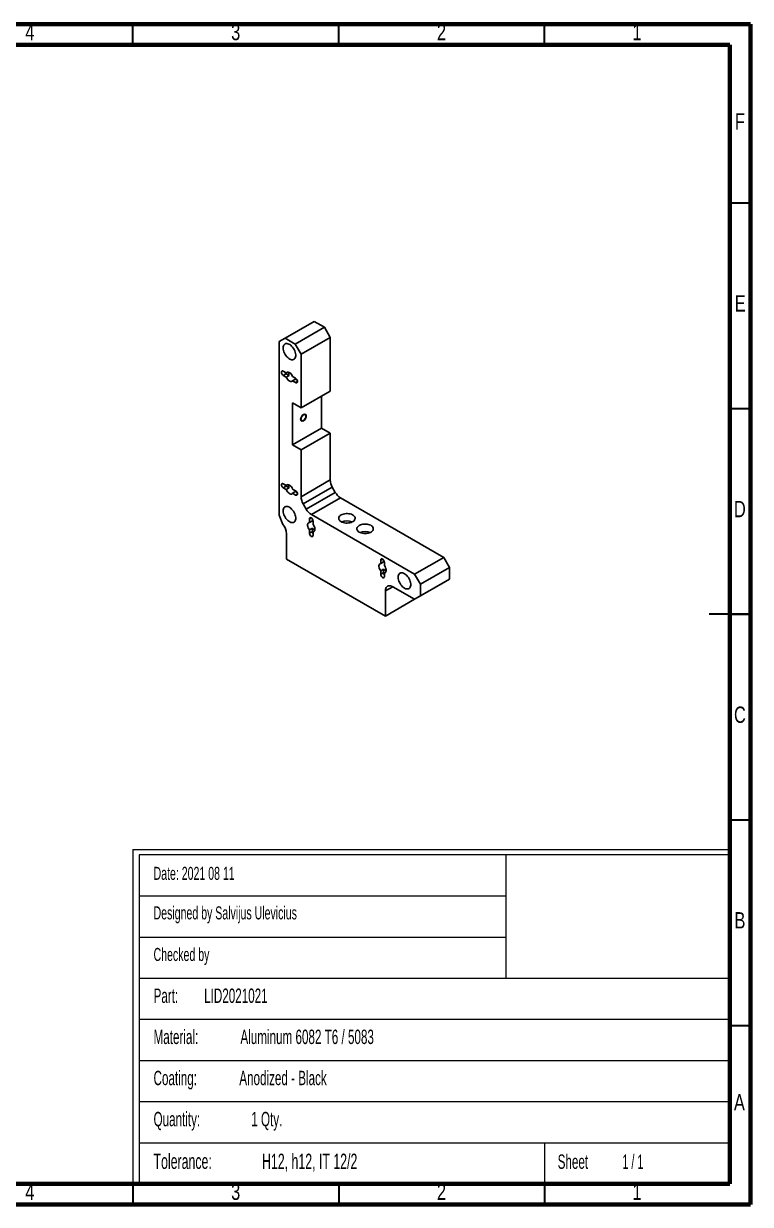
# Model space of a CAD drawing. Header units: millimetres. Extents: x 15 to 415, y 5 to 292.
# Drawn here: x 238.4 to 415, y 5 to 292.1 of the extents above; entities that cross this region are included whole.
import ezdxf

# ---------------------------------------------------------------- set-up
doc = ezdxf.new("R2010")
doc.units = ezdxf.units.MM
doc.styles.add('SLDTEXTSTYLE0', font='TXT', dxfattribs={"width": 0.605})
doc.styles.add('SLDTEXTSTYLE1', font='TXT', dxfattribs={"width": 0.563})
doc.styles.add('SLDTEXTSTYLE2', font='TXT', dxfattribs={"width": 0.75})

# ---------------------------------------------------------------- blocks, each defined once
blk = doc.blocks.new('SW_NOTE_0')
at = {"color": 0, "linetype": 'Continuous', "lineweight": 0, "attachment_point": 1, "style": 'SLDTEXTSTYLE0'}
for s, insert, char_height in [('Tolerance:', (0, 4.77), 3.704), ('H12, h12, IT 12/2', (26.36, 4.77), 3.7042)]:
    blk.add_mtext(s, dxfattribs=dict(at, insert=insert, char_height=char_height))
blk = doc.blocks.new('SW_NOTE_0_1')
at = {"color": 0, "linetype": 'Continuous', "lineweight": 0, "char_height": 3.5, "attachment_point": 1}
for s, insert, style in [('Sheet', (0, 4.51), 'SLDTEXTSTYLE0'), ('1 / 1', (15.72, 4.51), 'SLDTEXTSTYLE1')]:
    blk.add_mtext(s, dxfattribs=dict(at, insert=insert, style=style))
blk = doc.blocks.new('SW_NOTE_0_2')
at = {"color": 0, "linetype": 'Continuous', "lineweight": 0, "char_height": 3.5, "attachment_point": 1, "style": 'SLDTEXTSTYLE0'}
for s, insert in [('Quantity:', (0, 4.51)), ('1 Qty.', (23.74, 4.51))]:
    blk.add_mtext(s, dxfattribs=dict(at, insert=insert))
blk = doc.blocks.new('SW_NOTE_0_3')
at = {"color": 0, "linetype": 'Continuous', "lineweight": 0, "char_height": 3.5, "attachment_point": 1, "style": 'SLDTEXTSTYLE0'}
for s, insert in [('Coating:', (0, 4.51)), ('Anodized - Black', (20.83, 4.51))]:
    blk.add_mtext(s, dxfattribs=dict(at, insert=insert))
blk = doc.blocks.new('SW_NOTE_0_4')
at = {"color": 0, "linetype": 'Continuous', "lineweight": 0, "char_height": 3.5, "attachment_point": 1, "style": 'SLDTEXTSTYLE0'}
for s, insert in [('Material:', (0, 4.51)), ('Aluminum 6082 T6 / 5083', (21.11, 4.51))]:
    blk.add_mtext(s, dxfattribs=dict(at, insert=insert))
blk = doc.blocks.new('SW_NOTE_0_5')
at = {"color": 0, "linetype": 'Continuous', "lineweight": 0, "char_height": 3.5, "attachment_point": 1, "style": 'SLDTEXTSTYLE0'}
for s, insert in [('Part:', (0, 4.51)), ('LID2021021', (12.29, 4.51))]:
    blk.add_mtext(s, dxfattribs=dict(at, insert=insert))

msp = doc.modelspace()

# ---------------------------------------------------------------- linework, layer by layer
at = {"color": 7, "linetype": 'Continuous', "lineweight": 70}
for p, q in [((15, 292), (415, 292)), ((415, 292), (415, 5)), ((20, 287), (410, 287)), ((410, 287), (410, 10)), ((410, 10), (20, 10)), ((415, 5), (15, 5))]:
    msp.add_line(p, q, dxfattribs=at)
at = {"color": 7, "linetype": 'Continuous', "lineweight": 35}
for p, q in [((265, 287), (265, 292)), ((315, 287), (315, 292)), ((365, 287), (365, 292)), ((410, 248.5), (415, 248.5)), ((410, 198.5), (415, 198.5)), ((415.001, 148.5), (404.999, 148.5)), ((410, 148.5), (415, 148.5)), ((410, 98.5), (415, 98.5)), ((410, 48.5), (415, 48.5)), ((265, 10), (265, 5)), ((315, 10), (315, 5)), ((365, 10), (365, 5))]:
    msp.add_line(p, q, dxfattribs=at)
at = {"color": 7, "linetype": 'Continuous', "lineweight": 25}
for p, q in [((309.0229, 219.6972), (301.9518, 215.6152)), ((304.4267, 214.1865), (311.4977, 218.2685)), ((311.4977, 218.2685), (309.0229, 219.6972)), ((311.4977, 218.2685), (312.912, 215.819)), ((301.9518, 215.6152), (300.5376, 214.7985)), ((301.9518, 215.6152), (304.4267, 214.1865)), ((312.912, 215.819), (305.8409, 211.737)), ((312.912, 215.819), (312.912, 202.7544)), ((300.5376, 214.7985), (300.5376, 172.608)), ((305.8409, 211.737), (304.4267, 214.1865)), ((305.8409, 211.737), (305.8409, 198.6723)), ((302.247, 207.1773), (301.5099, 207.6028)), ((302.217, 206.9904), (301.5099, 206.5822)), ((302.217, 206.9904), (302.9541, 206.5648)), ((302.247, 207.1773), (302.5706, 207.3641)), ((301.5099, 206.5822), (302.247, 206.1566)), ((302.9541, 206.5648), (302.247, 206.1566)), ((304.5151, 205.868), (303.7779, 206.2935)), ((303.7779, 205.2728), (304.485, 205.681)), ((303.7779, 205.2728), (304.5151, 204.8473)), ((304.485, 205.681), (304.8687, 205.4596)), ((312.912, 202.7544), (305.8409, 198.6723)), ((310.826, 193.7518), (310.826, 201.5502)), ((303.7549, 199.8765), (305.8409, 198.6723)), ((303.7549, 199.8765), (303.7549, 189.6698)), ((303.7549, 189.6698), (310.826, 193.7518)), ((305.8409, 188.4656), (312.912, 192.5476)), ((310.826, 193.7518), (312.912, 192.5476)), ((312.912, 192.5476), (312.912, 181.1451)), ((303.7549, 189.6698), (305.8409, 188.4656)), ((305.8409, 188.4656), (305.8409, 177.063)), ((305.8409, 177.063), (312.912, 181.1451)), ((302.247, 179.8232), (301.5099, 180.2487)), ((302.217, 179.6363), (301.5099, 179.228)), ((301.5099, 179.228), (302.247, 178.8025)), ((302.217, 179.6363), (302.9541, 179.2107)), ((302.247, 179.8232), (302.5706, 180.01)), ((302.9541, 179.2107), (302.247, 178.8025)), ((304.5151, 178.5139), (303.7779, 178.9394)), ((303.7779, 177.9187), (304.485, 178.3269)), ((304.485, 178.3269), (304.8687, 178.1054)), ((313.4297, 179.4027), (306.3587, 175.3207)), ((307.0909, 174.0524), (314.162, 178.1344)), ((313.4297, 179.4027), (314.162, 178.1344)), ((303.7779, 177.9187), (304.5151, 177.4932)), ((307.0909, 174.0524), (306.3587, 175.3207)), ((315.412, 176.8149), (308.3409, 172.7329)), ((340.4891, 162.3382), (315.412, 176.8149)), ((300.5376, 172.608), (301.4215, 170.3298)), ((308.3409, 172.7329), (333.4181, 158.2562)), ((307.8738, 171.6756), (307.8738, 170.8244)), ((308.5809, 171.2326), (307.8738, 170.8244)), ((307.8738, 169.0566), (308.5809, 169.4648)), ((308.5809, 171.6757), (308.5809, 171.2326)), ((308.5809, 169.4648), (308.5809, 168.6135)), ((308.7577, 170.3142), (308.7577, 171.1654)), ((302.3054, 161.9277), (302.3054, 168.0517)), ((307.8738, 169.0566), (307.8738, 168.2053)), ((308.5809, 168.6135), (307.8738, 168.2053)), ((309.0812, 168.733), (308.7577, 168.5463)), ((308.7577, 167.6951), (308.7577, 168.5463)), ((326.347, 148.0487), (302.3054, 161.9277)), ((325.1979, 161.6746), (325.1979, 160.8234)), ((325.905, 161.2316), (325.1979, 160.8234)), ((325.905, 161.6747), (325.905, 161.2316)), ((326.0818, 160.3132), (326.0818, 161.1644)), ((333.4181, 158.2562), (340.4891, 162.3382)), ((340.4891, 162.3382), (341.9033, 159.8887)), ((325.1979, 159.0556), (325.905, 159.4638)), ((325.1979, 159.0556), (325.1979, 158.2043)), ((325.905, 158.6125), (325.1979, 158.2043)), ((325.905, 159.4638), (325.905, 158.6125)), ((326.4053, 158.732), (326.0818, 158.5453)), ((326.0818, 157.6941), (326.0818, 158.5453)), ((334.8323, 155.8067), (333.4181, 158.2562)), ((341.9033, 159.8887), (334.8323, 155.8067)), ((341.9033, 157.0308), (341.9033, 159.8887)), ((328.1148, 155.1936), (333.4181, 152.1321)), ((340.4891, 156.2141), (333.4181, 152.1321)), ((334.8323, 152.9488), (341.9033, 157.0308)), ((334.8323, 155.8067), (334.8323, 152.9488)), ((341.9033, 157.0308), (340.4891, 156.2141)), ((326.347, 148.0487), (326.347, 154.1728)), ((333.4181, 152.1321), (334.8323, 152.9488)), ((333.4181, 152.1308), (326.347, 148.0487)), ((333.4181, 152.1308), (333.4181, 152.1321))]:
    msp.add_line(p, q, dxfattribs=at)
at = {"color": 8, "linetype": 'Continuous', "lineweight": 25}
for p, q in [((304.957, 205.1024), (304.5151, 204.8473)), ((304.957, 177.7483), (304.5151, 177.4932)), ((308.3158, 171.9308), (307.8738, 171.6756)), ((325.64, 161.9298), (325.1979, 161.6746)), ((328.115, 155.1935), (326.347, 154.1728))]:
    msp.add_line(p, q, dxfattribs=at)
at = {"color": 7, "linetype": 'Continuous', "lineweight": 18}
for p, q in [((265, 91.3102), (265, 9.8102)), ((265, 91.3102), (410, 91.3102)), ((410, 90), (266.5, 90)), ((266.5, 90), (266.5, 10)), ((355.6019, 90), (355.6019, 60)), ((266.5, 80), (355.6019, 80)), ((266.5, 70), (355.6019, 70)), ((266.5, 60), (410, 60)), ((266.5, 60), (410, 60)), ((266.5, 50), (410, 50)), ((266.5, 40), (410, 40)), ((266.5, 30), (410, 30)), ((266.5, 20), (410, 20)), ((365, 20), (365, 10))]:
    msp.add_line(p, q, dxfattribs=at)
at = {"color": 7, "linetype": 'Continuous', "lineweight": 25, "flags": 128}
for points in [[(301.4816, 213.2329), (301.5014, 213.505), (301.5604, 213.7472), (301.6569, 213.9532), (301.7886, 214.1176), (301.952, 214.2363), (302.1428, 214.306), (302.3562, 214.3251), (302.5865, 214.293), (302.8279, 214.2106), (303.0741, 214.0799), (303.3187, 213.9044), (303.5553, 213.6887), (303.7779, 213.4382), (303.9807, 213.1596), (304.1583, 212.8599), (304.3064, 212.547), (304.4208, 212.229), (304.4989, 211.9141), (304.5384, 211.6105), (304.5384, 211.326), (304.4989, 211.068), (304.4208, 210.8432), (304.3064, 210.6573), (304.1583, 210.5153), (303.9807, 210.4208), (303.7779, 210.3763), (303.5553, 210.3828), (303.3187, 210.4403), (303.0741, 210.5472), (302.8279, 210.7007), (302.5865, 210.897), (302.3562, 211.1309), (302.1428, 211.3963), (301.952, 211.6864), (301.7886, 211.9936), (301.6569, 212.3101), (301.5604, 212.6276), (301.5014, 212.9379), (301.4816, 213.2329)], [(301.5099, 207.6028), (301.3733, 207.6567), (301.2501, 207.6553), (301.1523, 207.5989), (301.0895, 207.4928), (301.0679, 207.3476), (301.0895, 207.1774), (301.1523, 206.9989), (301.2501, 206.8296), (301.3733, 206.686), (301.5099, 206.5822)], [(302.247, 207.1773), (302.3695, 207.2966), (302.5268, 207.3582), (302.7102, 207.3587), (302.9098, 207.2981), (303.1151, 207.1796), (303.3148, 207.0097), (303.4982, 206.7974), (303.6554, 206.5544), (303.7779, 206.2935)], [(303.7779, 205.2728), (303.6554, 205.1535), (303.4982, 205.0919), (303.3148, 205.0914), (303.1151, 205.1521), (302.9098, 205.2705), (302.7102, 205.4405), (302.5268, 205.6527), (302.3695, 205.8958), (302.247, 206.1566)], [(304.562, 205.838), (304.5362, 205.7713), (304.485, 205.681)], [(304.5151, 204.8473), (304.6516, 204.7934), (304.7748, 204.7948), (304.8726, 204.8513), (304.9354, 204.9573), (304.957, 205.1025), (304.9354, 205.2727), (304.8726, 205.4512), (304.7748, 205.6205), (304.6516, 205.7642), (304.5151, 205.868)], [(306.9899, 196.6407), (306.9701, 196.8036), (306.9118, 196.9324), (306.8191, 197.0184), (306.6983, 197.0557), (306.5576, 197.0418), (306.4066, 196.9776), (306.2556, 196.8675), (306.1149, 196.7189), (305.9941, 196.5421), (305.9014, 196.3491), (305.8431, 196.153), (305.8232, 195.9672), (305.8431, 195.8043), (305.9014, 195.6754), (305.9941, 195.5894), (306.1149, 195.5521), (306.2556, 195.5661), (306.4066, 195.6303), (306.5576, 195.7404), (306.6983, 195.8889), (306.8191, 196.0657), (306.9118, 196.2587), (306.9701, 196.4549), (306.9899, 196.6407)], [(301.5099, 180.2487), (301.3733, 180.3026), (301.2501, 180.3012), (301.1523, 180.2448), (301.0895, 180.1387), (301.0679, 179.9935), (301.0895, 179.8233), (301.1523, 179.6448), (301.2501, 179.4755), (301.3733, 179.3319), (301.5099, 179.228)], [(302.247, 179.8232), (302.3695, 179.9425), (302.5268, 180.0041), (302.7102, 180.0046), (302.9098, 179.944), (303.1151, 179.8255), (303.3148, 179.6556), (303.4982, 179.4433), (303.6554, 179.2002), (303.7779, 178.9394)], [(303.7779, 177.9187), (303.6554, 177.7994), (303.4982, 177.7378), (303.3148, 177.7373), (303.1151, 177.7979), (302.9098, 177.9164), (302.7102, 178.0863), (302.5268, 178.2986), (302.3695, 178.5417), (302.247, 178.8025)], [(304.562, 178.4839), (304.5362, 178.4171), (304.485, 178.3269)], [(304.5151, 177.4932), (304.6516, 177.4393), (304.7748, 177.4407), (304.8726, 177.4971), (304.9354, 177.6032), (304.957, 177.7484), (304.9354, 177.9186), (304.8726, 178.0971), (304.7748, 178.2664), (304.6516, 178.41), (304.5151, 178.5139)], [(301.4816, 173.6307), (301.5014, 173.9028), (301.5604, 174.145), (301.6569, 174.351), (301.7886, 174.5154), (301.952, 174.634), (302.1428, 174.7038), (302.3562, 174.7229), (302.5865, 174.6908), (302.8279, 174.6083), (303.0741, 174.4777), (303.3187, 174.3022), (303.5553, 174.0864), (303.7779, 173.836), (303.9807, 173.5573), (304.1583, 173.2577), (304.3064, 172.9448), (304.4208, 172.6268), (304.4989, 172.3119), (304.5384, 172.0083), (304.5384, 171.7238), (304.4989, 171.4658), (304.4208, 171.2409), (304.3064, 171.0551), (304.1583, 170.9131), (303.9807, 170.8186), (303.7779, 170.774), (303.5553, 170.7806), (303.3187, 170.838), (303.0741, 170.9449), (302.8279, 171.0985), (302.5865, 171.2948), (302.3562, 171.5286), (302.1428, 171.7941), (301.952, 172.0842), (301.7886, 172.3914), (301.6569, 172.7079), (301.5604, 173.0254), (301.5014, 173.3356), (301.4816, 173.6307)], [(315.5636, 172.6453), (315.3449, 172.4956), (315.1733, 172.3267), (315.0535, 172.1435), (314.9891, 171.9512), (314.9819, 171.7555), (315.0321, 171.5618), (315.1383, 171.3758), (315.2974, 171.2029), (315.5049, 171.0479), (315.7547, 170.9154), (316.0397, 170.8093), (316.3517, 170.7324), (316.6817, 170.6871), (317.0203, 170.6746), (317.3576, 170.6954), (317.684, 170.7487), (317.9901, 170.8332), (318.267, 170.9462), (318.5069, 171.0847), (318.7028, 171.2446), (318.849, 171.4213), (318.9414, 171.6097), (318.9774, 171.8044), (318.9558, 171.9999), (318.8773, 172.1904), (318.7442, 172.3705), (318.5602, 172.535), (318.3307, 172.6793), (318.0623, 172.799), (317.7628, 172.8909), (317.4406, 172.9522), (317.1051, 172.9812), (316.7659, 172.977), (316.4329, 172.9398), (316.1155, 172.8707), (315.823, 172.7716), (315.5636, 172.6453)], [(307.8738, 169.0566), (307.7092, 169.2931), (307.5773, 169.5508), (307.4852, 169.8158), (307.4379, 170.0737), (307.4379, 170.3107), (307.4852, 170.5139), (307.5773, 170.6725), (307.7092, 170.7779), (307.8738, 170.8244)], [(308.7577, 171.1654), (308.7361, 171.3356), (308.6733, 171.5141), (308.5755, 171.6834), (308.4523, 171.827), (308.3158, 171.9309), (308.1792, 171.9847), (308.056, 171.9833), (307.9582, 171.9269), (307.8955, 171.8209), (307.8738, 171.6756)], [(308.5809, 171.2326), (308.6846, 171.2318), (308.7552, 171.2208)], [(308.7577, 170.3142), (308.9223, 170.0776), (309.0542, 169.8199), (309.1463, 169.555), (309.1937, 169.2971), (309.1937, 169.0601), (309.1463, 168.8568), (309.0542, 168.6982), (308.9223, 168.5928), (308.7577, 168.5463)], [(319.983, 170.0941), (319.7644, 169.9444), (319.5927, 169.7755), (319.4729, 169.5922), (319.4085, 169.4), (319.4013, 169.2042), (319.4515, 169.0105), (319.5577, 168.8245), (319.7168, 168.6516), (319.9243, 168.4966), (320.1741, 168.3642), (320.4591, 168.258), (320.7711, 168.1811), (321.1012, 168.1358), (321.4397, 168.1233), (321.777, 168.1441), (322.1034, 168.1974), (322.4095, 168.2819), (322.6864, 168.395), (322.9263, 168.5334), (323.1222, 168.6933), (323.2684, 168.87), (323.3609, 169.0584), (323.3968, 169.2532), (323.3752, 169.4486), (323.2967, 169.6391), (323.1636, 169.8192), (322.9796, 169.9838), (322.7502, 170.128), (322.4818, 170.2477), (322.1822, 170.3396), (321.86, 170.4009), (321.5245, 170.4299), (321.1854, 170.4257), (320.8523, 170.3886), (320.5349, 170.3194), (320.2424, 170.2203), (319.983, 170.0941)], [(307.8738, 168.2053), (307.8955, 168.0352), (307.9582, 167.8567), (308.056, 167.6873), (308.1792, 167.5437), (308.3158, 167.4399), (308.4523, 167.386), (308.5755, 167.3874), (308.6733, 167.4438), (308.7361, 167.5499), (308.7577, 167.6951)], [(325.1979, 159.0556), (325.0333, 159.2921), (324.9014, 159.5498), (324.8093, 159.8148), (324.762, 160.0727), (324.762, 160.3097), (324.8093, 160.5129), (324.9014, 160.6715), (325.0333, 160.7769), (325.1979, 160.8234)], [(326.0818, 161.1644), (326.0602, 161.3346), (325.9974, 161.5131), (325.8996, 161.6824), (325.7764, 161.826), (325.6399, 161.9299), (325.5033, 161.9837), (325.3801, 161.9823), (325.2823, 161.9259), (325.2196, 161.8199), (325.1979, 161.6746)], [(325.905, 161.2316), (326.0087, 161.2308), (326.0793, 161.2198)], [(325.1979, 158.2043), (325.2196, 158.0342), (325.2823, 157.8557), (325.3801, 157.6863), (325.5033, 157.5427), (325.6399, 157.4389), (325.7764, 157.385), (325.8996, 157.3864), (325.9974, 157.4428), (326.0602, 157.5489), (326.0818, 157.6941)], [(326.0818, 160.3132), (326.2464, 160.0766), (326.3784, 159.8189), (326.4705, 159.554), (326.5178, 159.2961), (326.5178, 159.0591), (326.4705, 158.8558), (326.3784, 158.6972), (326.2464, 158.5918), (326.0818, 158.5453)], [(329.4123, 157.5066), (329.4321, 157.7787), (329.4911, 158.0209), (329.5876, 158.2269), (329.7193, 158.3914), (329.8827, 158.51), (330.0735, 158.5798), (330.2869, 158.5988), (330.5173, 158.5667), (330.7587, 158.4843), (331.0048, 158.3536), (331.2494, 158.1781), (331.486, 157.9624), (331.7086, 157.7119), (331.9114, 157.4333), (332.0891, 157.1336), (332.2371, 156.8207), (332.3516, 156.5027), (332.4296, 156.1878), (332.4691, 155.8842), (332.4691, 155.5997), (332.4296, 155.3417), (332.3516, 155.1169), (332.2371, 154.9311), (332.0891, 154.7891), (331.9114, 154.6946), (331.7086, 154.65), (331.486, 154.6565), (331.2494, 154.714), (331.0048, 154.8209), (330.7587, 154.9744), (330.5173, 155.1707), (330.2869, 155.4046), (330.0735, 155.67), (329.8827, 155.9601), (329.7193, 156.2674), (329.5876, 156.5838), (329.4911, 156.9013), (329.4321, 157.2116), (329.4123, 157.5066)], [(326.347, 154.1728), (326.3687, 154.4796), (326.4335, 154.7536), (326.5397, 154.9883), (326.6846, 155.1778), (326.8648, 155.3173), (327.0757, 155.4036), (327.3122, 155.4344), (327.5685, 155.4091), (327.8382, 155.3281), (328.1148, 155.1936)]]:
    msp.add_lwpolyline(points, dxfattribs=at)
at = {"color": 7, "linetype": 'Continuous', "lineweight": 18, "flags": 128}
msp.add_lwpolyline([(306.4066, 197.1205), (306.6772, 197.2145), (306.9066, 197.1699), (307.0599, 196.9935), (307.1137, 196.7121), (307.0599, 196.3686), (306.9066, 196.0152), (306.6772, 195.7057), (306.4066, 195.4874), (306.136, 195.3933), (305.9066, 195.4379), (305.7533, 195.6143), (305.6995, 195.8957), (305.7533, 196.2393), (305.9066, 196.5927), (306.136, 196.9021), (306.4066, 197.1205)], dxfattribs=at)
at = {"color": 7, "linetype": 'Continuous', "lineweight": 25}
for centre, radius, start, end in [((302.7209, 207.7841), 0.9402, 204.191436, 237.58537), ((304.2678, 207.13), 1.4301, 172.286467, 203.275935), ((316.5169, 181.2682), 3.607, 181.956499, 211.143728), ((302.7209, 180.4299), 0.9402, 204.191436, 237.58537), ((304.2678, 179.7758), 1.4301, 172.286467, 203.275935), ((317.3207, 179.875), 3.6066, 208.855609, 238.045328), ((309.4458, 177.1862), 3.607, 181.956499, 211.143728), ((310.2497, 175.7929), 3.6066, 208.855609, 238.045328), ((298.4722, 167.875), 3.8372, 2.639287, 39.772072), ((309.7271, 170.3198), 1.4299, 216.724224, 247.709535), ((316.9778, 168.0498), 3.1431, 66.43327, 113.56673), ((309.5203, 168.6532), 0.9402, 182.415846, 215.796597), ((321.3972, 165.4985), 3.1431, 66.43327, 113.56673), ((327.0512, 160.3188), 1.4299, 216.724224, 247.709535), ((326.8444, 158.6522), 0.9402, 182.415846, 215.796597)]:
    msp.add_arc(centre, radius, start, end, dxfattribs=at)

# ---------------------------------------------------------------- block references
at = {"color": 7, "linetype": 'Continuous', "lineweight": 0}
for name, p in [('SW_NOTE_0_5', (270, 52.9792)), ('SW_NOTE_0_4', (270, 42.9792)), ('SW_NOTE_0_3', (270, 32.9792)), ('SW_NOTE_0_2', (270, 22.9792)), ('SW_NOTE_0', (270, 12.5611)), ('SW_NOTE_0_1', (368.182, 12.6309))]:
    msp.add_blockref(name, p, dxfattribs=at)

# ---------------------------------------------------------------- texts
for s, insert, char_height, attachment_point, style in [('4', (239.96, 292.0602), 3.9687, 2, 'SLDTEXTSTYLE2'), ('3', (289.96, 292.0602), 3.9687, 2, 'SLDTEXTSTYLE2'), ('2', (339.96, 292.0602), 3.9687, 2, 'SLDTEXTSTYLE2'), ('1', (387.46, 292.0602), 3.9687, 2, 'SLDTEXTSTYLE2'), ('F', (412.4577, 270.3102), 3.9687, 2, 'SLDTEXTSTYLE2'), ('E', (412.5078, 226.0602), 3.9687, 2, 'SLDTEXTSTYLE2'), ('D', (412.4527, 176.0602), 3.9687, 2, 'SLDTEXTSTYLE2'), ('C', (412.4587, 126.0602), 3.9687, 2, 'SLDTEXTSTYLE2'), ('Date: 2021 08 11', (270, 87.0801), 3.175, 1, 'SLDTEXTSTYLE0'), ('Designed by Salvijus Ulevicius', (270, 77.4742), 3.175, 1, 'SLDTEXTSTYLE0'), ('B', (412.4706, 76.0602), 3.9687, 2, 'SLDTEXTSTYLE2'), ('Checked by', (270, 67.3595), 3.175, 1, 'SLDTEXTSTYLE0'), ('A', (412.3397, 31.8102), 3.9687, 2, 'SLDTEXTSTYLE2'), ('4', (239.96, 10.0602), 3.9687, 2, 'SLDTEXTSTYLE2'), ('3', (289.96, 10.0602), 3.9687, 2, 'SLDTEXTSTYLE2'), ('2', (339.96, 10.0602), 3.9687, 2, 'SLDTEXTSTYLE2'), ('1', (387.46, 10.0602), 3.9687, 2, 'SLDTEXTSTYLE2')]:
    msp.add_mtext(s, dxfattribs=dict(at, insert=insert, char_height=char_height, attachment_point=attachment_point, style=style))

doc.saveas('drawing.dxf')
